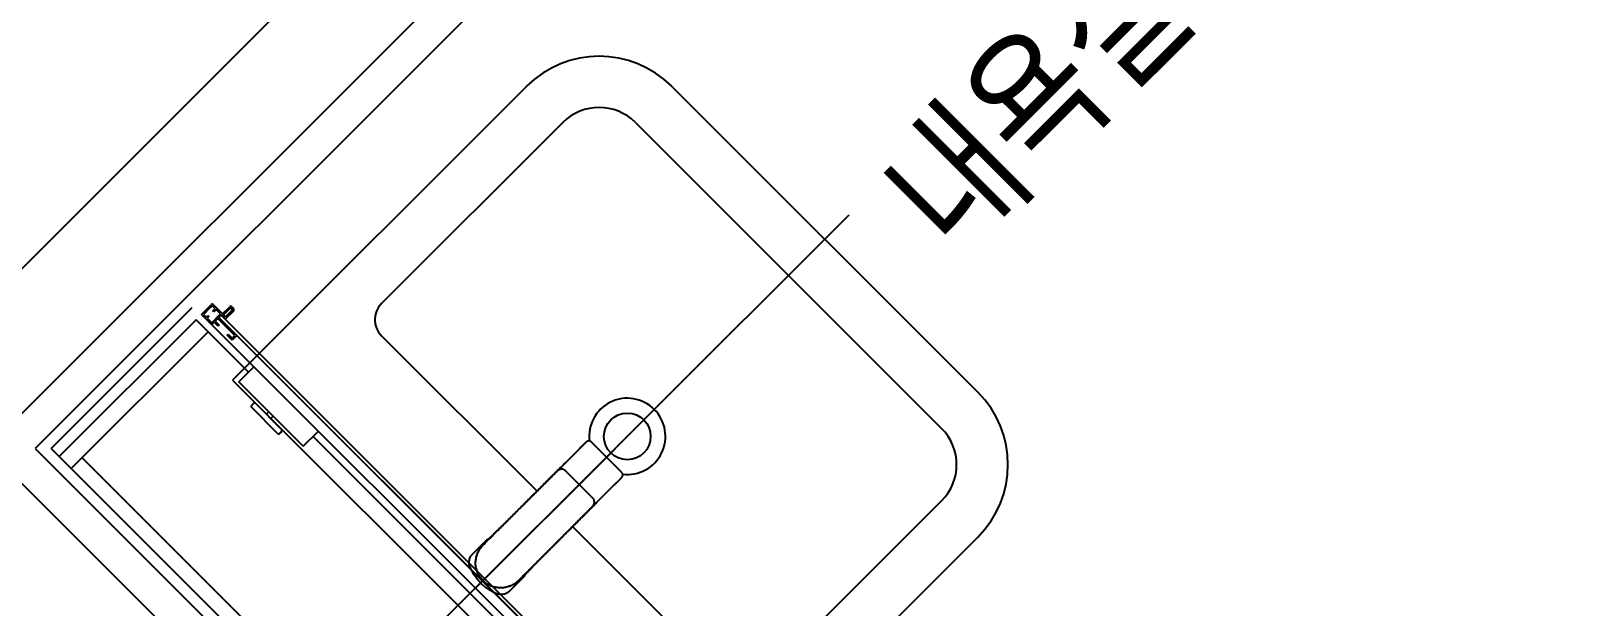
# Model space of a CAD drawing. Header units: millimetres. Extents: x 238075 to 303070, y -258150 to -205841.
# Drawn here: x 279940 to 281302, y -230607 to -230101 of the extents above; entities that cross this region are included whole.
import ezdxf
from ezdxf.enums import TextEntityAlignment as Align

# ---------------------------------------------------------------- set-up
doc = ezdxf.new("R2010")
doc.units = ezdxf.units.MM
doc.header["$LTSCALE"] = 200
doc.layers.add('L4', color=4, linetype='Continuous')
doc.layers.add('아파트', color=253, linetype='Continuous')
doc.styles.add('맑은고딕', font='malgun.ttf', dxfattribs={"width": 0.8})

msp = doc.modelspace()

# ---------------------------------------------------------------- linework, layer by layer
at = {"layer": 'L4'}
for p, q in [((279335, -229902.5, 54985.4), (281010.8, -231578.3, 54985.4)), ((280162.3, -230079.2), (279837.1, -230404.5)), ((280289.6, -230079.2), (279900.7, -230468.1)), ((280332, -230079.2), (279943.1, -230468.1)), ((280374.5, -230149.9), (280116.4, -230408)), ((280501.7, -230149.9), (280770.4, -230418.6)), ((280406.3, -230181.8), (280247.2, -230340.9)), ((280469.9, -230181.8), (280738.6, -230450.5)), ((280657.3, -230263.1), (280293.1, -230627.2)), ((279957.3, -230468.1), (280081.1, -230344.3)), ((280089.2, -230350.4, 0), (280095.7, -230343.9, 0)), ((280098.1, -230359.4, 0), (280089.2, -230350.4, 0)), ((280096.5, -230344.7, 0), (280090.9, -230350.4, 0)), ((280090.9, -230350.4, 0), (280093.3, -230352.8, 0)), ((280095.7, -230343.9, 0), (280097.6, -230342, 0)), ((280097.9, -230343.3, 0), (280096.5, -230344.7, 0)), ((280098.1, -230357.7, 0), (280105.9, -230349.9, 0)), ((280099, -230347.2, 0), (280101.1, -230345.1, 0)), ((280099.8, -230348, 0), (280099, -230347.2, 0)), ((280101.1, -230345.1, 0), (280099.3, -230343.3, 0)), ((280099.7, -230342, 0), (280107.6, -230349.9, 0)), ((280102, -230345.9, 0), (280099.8, -230348, 0)), ((280105.9, -230349.9, 0), (280102, -230345.9, 0)), ((280107.6, -230349.9, 0), (280113.6, -230343.9, 0)), ((280108.5, -230350.7), (280114, -230345.2)), ((280110.3, -230352.5), (280108.5, -230350.7)), ((280115.9, -230347), (280110.3, -230352.5)), ((280117.2, -230347.4, 0), (280110.3, -230354.3, 0)), ((280115.4, -230345.2), (280115.9, -230345.6)), ((280115.8, -230343.9, 0), (280117.2, -230345.3, 0)), ((280084.5, -230355), (279964.3, -230475.2)), ((280095.1, -230365.6), (280084.5, -230355)), ((280093.3, -230352.8, 0), (280094.8, -230351.4, 0)), ((280095.6, -230352.3, 0), (280094.2, -230353.7, 0)), ((280094.2, -230353.7, 0), (280098.1, -230357.7, 0)), ((280094.8, -230351.4, 0), (280095.6, -230352.3, 0)), ((280100.3, -230357.2, 0), (280098.1, -230359.4, 0)), ((280098.1, -230359.4, 0), (280586.6, -230847.8, 0)), ((280103.8, -230360.8, 0), (280100.3, -230357.2, 0)), ((280103.6, -230353.9, 0), (280101.1, -230356.4, 0)), ((280101.1, -230356.4, 0), (280104.7, -230359.9, 0)), ((280118.5, -230368.8, 0), (280103.6, -230353.9, 0)), ((280104.7, -230359.9, 0), (280103.8, -230360.8, 0)), ((280106.8, -230350.7, 0), (280104.4, -230353.1, 0)), ((280104.4, -230353.1, 0), (280106.3, -230351.1, 0)), ((280104.4, -230353.1, 0), (280592.9, -230841.5, 0)), ((280104.4, -230353.1, 0), (280120.1, -230368.9, 0)), ((280592.8, -230841.6, 0), (280104.4, -230353.1, 0)), ((280106.3, -230351.1, 0), (280594.8, -230839.6, 0)), ((280110.3, -230354.3, 0), (280106.8, -230350.7, 0)), ((279974.9, -230485.8), (280095.1, -230365.6)), ((280095.1, -230365.6), (279974.9, -230485.8)), ((280130.5, -230401), (280095.1, -230365.6)), ((280111.7, -230368.6, 0), (280112.5, -230367.8, 0)), ((280116, -230373, 0), (280111.7, -230368.6, 0)), ((280112.5, -230367.8, 0), (280116, -230371.3, 0)), ((280116, -230371.3, 0), (280118.5, -230368.8, 0)), ((280120.1, -230368.9, 0), (280116, -230373, 0)), ((280247.2, -230369.2), (280383.6, -230505.6)), ((280121.9, -230409.6, 0), (280135.1, -230396.3, 0)), ((280116.4, -230408), (280512.3, -230804)), ((280178.5, -230466.1, 0), (280121.9, -230409.6, 0)), ((280125.4, -230406.1, 0), (280125.4, -230406, 0)), ((280156.5, -230455.5, 0), (280132.6, -230431.6, 0)), ((280160, -230452, 0), (280136.1, -230428.1, 0)), ((280148.3, -230435.9, 0), (280146.1, -230438.1, 0)), ((280152.1, -230439.8, 0), (280149.9, -230441.9, 0)), ((280178.5, -230466.1, 0), (280191.7, -230452.9, 0)), ((280187.1, -230457.5), (280479.5, -230749.9)), ((279943.1, -230468.1), (280947.2, -231472.2)), ((279957.3, -230468.1), (280947.2, -231458.1)), ((280451.8, -230468.6), (280329, -230591.3)), ((280401.9, -230487.4), (280426.8, -230462.5)), ((280458, -230489.3), (280431.1, -230462.4)), ((279964.3, -230475.2), (279974.9, -230485.8)), ((279974.9, -230485.8), (280929.5, -231440.4)), ((279984.4, -230476.3), (280939, -231430.9)), ((280379.3, -230510), (280401.9, -230487.4)), ((280432.6, -230511.8), (280408.6, -230487.7)), ((280445.5, -230506), (280456.8, -230494.7)), ((280456.5, -230495), (280450.8, -230500.7)), ((280457.9, -230493.6), (280456.5, -230495)), ((280373.6, -230515.6), (280379.3, -230510)), ((280450.8, -230500.7), (280428.2, -230523.3)), ((280436.2, -230515.4), (280445.5, -230506)), ((280738.6, -230514.1), (280579.5, -230673.2)), ((280372.2, -230517), (280373.6, -230515.6)), ((280372.2, -230517), (280372.2, -230517)), ((280372.2, -230517), (280372.2, -230517)), ((280428.2, -230523.3), (280403.3, -230548.2)), ((280414.8, -230536.8), (280551.2, -230673.2)), ((280326.9, -230561), (280338.9, -230548.9)), ((280340.8, -230547.7), (280340.7, -230547.9)), ((280403.3, -230548.2), (280403.3, -230548.2)), ((280403.3, -230548.2), (280403.4, -230548.2)), ((280770.4, -230545.9), (280512.3, -230804)), ((280359.4, -230593.5), (280371.4, -230581.5)), ((280372.6, -230579.5), (280372.7, -230579.2))]:
    msp.add_line(p, q, dxfattribs=at)
msp.add_circle((280462.8, -230457.5), 20.5, dxfattribs=at)
for centre, radius, start, end in [((280438.1, -230213.6), 90, 45, 135), ((280438.1, -230213.6), 45, 45, 135), ((280098.6, -230343, 0), 1.5, 45, 135), ((280098.6, -230344, 0), 1, 45, 135), ((280114.7, -230344.9, 0), 1.5, 45, 135), ((280114.7, -230345.9), 1, 45, 135), ((280115.2, -230346.3), 1, 315, 45), ((280116.1, -230346.3, 0), 1.5, 315, 45), ((280261.3, -230355), 20, 135, 225), ((280706.8, -230482.3), 90, 315, 45), ((280137.6, -230433.1, 0), 5.3, 107.4784, 162.5216), ((280462.8, -230457.5), 33.5, 263.0396, 186.9609), ((280154.9, -230450.4, 0), 5.3, 287.4784, 342.5216), ((280706.8, -230482.3), 45, 315, 45)]:
    msp.add_arc(centre, radius, start, end, dxfattribs=at)
for points, knots in [([(280425.6, -230463.6), (280422.5, -230466.7), (280419.4, -230469.9), (280416.3, -230473), (280412.5, -230476.7), (280408.8, -230480.5), (280405, -230484.2)], [0, 0, 0, 0, 0.0132561, 0.0132561, 0.0132561, 0.0291499, 0.0291499, 0.0291499, 0.0291499]), ([(280426.8, -230462.5), (280426.6, -230462.6), (280426.5, -230462.8), (280426.3, -230462.9), (280426.1, -230463.1), (280425.9, -230463.3), (280425.7, -230463.5), (280425.7, -230463.6), (280425.7, -230463.6), (280425.6, -230463.6)], [0.001051073, 0.001051073, 0.001051073, 0.001051073, 0.003154107, 0.003154107, 0.003154107, 0.005856485, 0.005856485, 0.005856485, 0.006293168, 0.006293168, 0.006293168, 0.006293168]), ([(280431.1, -230462.4), (280431, -230462.3), (280430.7, -230462.1), (280430.2, -230461.8), (280429.6, -230461.6), (280429, -230461.5), (280428.3, -230461.6), (280427.7, -230461.8), (280427.2, -230462.1), (280426.9, -230462.4), (280426.8, -230462.5)], [0, 0, 0, 0, 0.09334, 0.22511, 0.35691, 0.490062, 0.623344, 0.75881, 0.89618, 1, 1, 1, 1]), ([(280405, -230484.2), (280402.3, -230486.9), (280399.5, -230489.7), (280394.1, -230495.1), (280391.3, -230497.9), (280385.9, -230503.4), (280383.1, -230506.1), (280379, -230510.2), (280377.7, -230511.6), (280375.6, -230513.6), (280374.9, -230514.3), (280373.5, -230515.7), (280372.9, -230516.3), (280372.2, -230517)], [0, 0, 0, 0, 0.25, 0.25, 0.5, 0.5, 0.75, 0.75, 0.875, 0.875, 0.9375, 0.9375, 1, 1, 1, 1]), ([(280408.5, -230487.7), (280408.4, -230487.6), (280408.1, -230487.3), (280407.5, -230486.9), (280406.8, -230486.6), (280406.1, -230486.4), (280405.3, -230486.4), (280404.5, -230486.4), (280403.7, -230486.6), (280402.9, -230486.9), (280402.1, -230487.3), (280401.4, -230487.8), (280401.1, -230488.1), (280400.9, -230488.3)], [0, 0, 0, 0, 0.06093, 0.147791, 0.234842, 0.323728, 0.414668, 0.509266, 0.607898, 0.711157, 0.818935, 0.930743, 1, 1, 1, 1]), ([(280336.1, -230553.1), (280338.9, -230550.3), (280344.4, -230544.8), (280352.5, -230536.7), (280360.7, -230528.5), (280368.8, -230520.4), (280376.9, -230512.3), (280385, -230504.2), (280393, -230496.2), (280398.3, -230490.9), (280400.9, -230488.3)], [0, 0, 0, 0, 0.123369, 0.246745, 0.370929, 0.495117, 0.621146, 0.747179, 0.873585, 1, 1, 1, 1]), ([(280456.8, -230494.7), (280457, -230494.5), (280457.2, -230494.3), (280457.4, -230494), (280457.5, -230494), (280457.5, -230494), (280457.6, -230493.9), (280457.7, -230493.8), (280457.8, -230493.7), (280457.9, -230493.6)], [0.000015096, 0.000015096, 0.000015096, 0.000015096, 0.003154107, 0.003154107, 0.003154107, 0.003766434, 0.003766434, 0.003766434, 0.00525714, 0.00525714, 0.00525714, 0.00525714]), ([(280457.9, -230493.5), (280458, -230493.4), (280458.3, -230493.1), (280458.6, -230492.6), (280458.8, -230492), (280458.9, -230491.3), (280458.8, -230490.6), (280458.5, -230490), (280458.3, -230489.6), (280458, -230489.4), (280458, -230489.3)], [0, 0, 0, 0, 0.099091, 0.240451, 0.381393, 0.523117, 0.662179, 0.800272, 0.937036, 1, 1, 1, 1]), ([(280432.1, -230519.3), (280432.1, -230519.3), (280432.4, -230519.1), (280432.8, -230518.5), (280433.3, -230517.7), (280433.6, -230516.8), (280433.9, -230516), (280433.9, -230515.2), (280433.9, -230514.4), (280433.7, -230513.7), (280433.5, -230512.9), (280433.1, -230512.3), (280432.8, -230511.9), (280432.6, -230511.8)], [0, 0, 0, 0, 0.011928, 0.129483, 0.247012, 0.3625, 0.462929, 0.559294, 0.651424, 0.740683, 0.826597, 0.918847, 1, 1, 1, 1]), ([(280432, -230519.4), (280429.4, -230522), (280424.3, -230527.2), (280416.4, -230535), (280408.4, -230543), (280400.4, -230551), (280392.3, -230559.2), (280384, -230567.4), (280375.7, -230575.8), (280370.1, -230581.4), (280367.2, -230584.2)], [0, 0, 0, 0, 0.123931, 0.247853, 0.37206, 0.496262, 0.621814, 0.747361, 0.873684, 1, 1, 1, 1]), ([(280403.4, -230548.2), (280404, -230547.5), (280404.7, -230546.8), (280406.1, -230545.5), (280406.8, -230544.8), (280408.8, -230542.7), (280410.2, -230541.4), (280414.3, -230537.3), (280417, -230534.5), (280422.5, -230529), (280425.2, -230526.3), (280430.7, -230520.8), (280433.4, -230518.1), (280436.2, -230515.4)], [0, 0, 0, 0, 0.0625, 0.0625, 0.125, 0.125, 0.25, 0.25, 0.5, 0.5, 0.75, 0.75, 1, 1, 1, 1]), ([(280356, -230533.1), (280355.8, -230533.3), (280354.8, -230534.3), (280353, -230536.1), (280350.7, -230538.3), (280348.6, -230540.4), (280346.7, -230542.2), (280345, -230543.9), (280343.7, -230545.2), (280343, -230545.9), (280342.7, -230546.2)], [0, 0, 0, 0, 0.031504, 0.175928, 0.320899, 0.464629, 0.608143, 0.752645, 0.897102, 1, 1, 1, 1]), ([(280367.2, -230584.2), (280366.3, -230585), (280365, -230586.2), (280362.9, -230587.6), (280360.7, -230588.7), (280358.4, -230589.6), (280356, -230590.2), (280353.6, -230590.6), (280351.1, -230590.7), (280348.6, -230590.4), (280346.2, -230590), (280343.8, -230589.2), (280341.6, -230588.2), (280339.4, -230587), (280337.5, -230585.5), (280335.7, -230583.8), (280334.1, -230581.9), (280332.7, -230579.8), (280331.6, -230577.6), (280330.7, -230575.3), (280330, -230572.9), (280329.7, -230570.4), (280329.6, -230568), (280329.9, -230565.5), (280330.4, -230563.1), (280331.1, -230560.7), (280332.1, -230558.5), (280333.4, -230556.4), (280334.6, -230554.7), (280335.6, -230553.7), (280336.1, -230553.1)], [0, 0, 0, 0, 0.052873, 0.080098, 0.107323, 0.160209, 0.187447, 0.214686, 0.267424, 0.294581, 0.321738, 0.374503, 0.401673, 0.428843, 0.481677, 0.508884, 0.536091, 0.588942, 0.616158, 0.643375, 0.696219, 0.723433, 0.750648, 0.803437, 0.830624, 0.857811, 0.910528, 0.937672, 0.964816, 1, 1, 1, 1]), ([(280336, -230553.2), (280336, -230553.2), (280336.1, -230553.1), (280336.2, -230552.9), (280336.3, -230552.9)], [0, 0, 0, 0, 0.20735, 1, 1, 1, 1]), ([(280342.7, -230546.2), (280342.6, -230546.3), (280342, -230546.8), (280341.3, -230547.5), (280340.5, -230548.2), (280340, -230548.7), (280339.8, -230548.9), (280339.8, -230548.8), (280339.7, -230548.8), (280339.6, -230548.8), (280339.5, -230548.8), (280339.5, -230548.8), (280339.3, -230548.9), (280339.1, -230548.9), (280338.9, -230548.9)], [0, 0, 0, 0, 0.014571, 0.06619, 0.118239, 0.170198, 0.236781, 0.303172, 0.369545, 0.435912, 0.502277, 0.568639, 0.634999, 1, 1, 1, 1]), ([(280338.9, -230548.9), (280339, -230548.9), (280339.1, -230548.8), (280339.2, -230548.6), (280339.4, -230548.5), (280339.6, -230548.4), (280339.8, -230548.2), (280340.1, -230548), (280340.5, -230547.9), (280340.7, -230547.8), (280340.8, -230547.7)], [0, 0, 0, 0, 0.100281, 0.200263, 0.300157, 0.400177, 0.500534, 0.667134, 0.833296, 1, 1, 1, 1]), ([(280340.7, -230547.9), (280340.7, -230547.9), (280340.6, -230547.9), (280340.5, -230548), (280340.4, -230548.1), (280340.4, -230548.2), (280340.4, -230548.2), (280340.4, -230548.3), (280340.4, -230548.3)], [0, 0, 0, 0, 0.03505, 0.518837, 0.645508, 0.772162, 0.898799, 1, 1, 1, 1]), ([(280371, -230581.3), (280371, -230581.3), (280371, -230581.3), (280370.9, -230581.3), (280370.9, -230581.3), (280370.8, -230581.3), (280370.8, -230581.3), (280370.8, -230581.3), (280370.8, -230581.3), (280370.8, -230581.3), (280370.8, -230581.3), (280370.9, -230581.2), (280370.9, -230581.2), (280371, -230581.1), (280371.1, -230580.9), (280371.4, -230580.6), (280371.7, -230580.2), (280372.3, -230579.7), (280373.1, -230578.8), (280374.4, -230577.5), (280375.9, -230576), (280377.6, -230574.3), (280379.5, -230572.3), (280381.6, -230570.2), (280383.9, -230567.8), (280386.3, -230565.3), (280389, -230562.7), (280391.7, -230559.9), (280394.5, -230557), (280397.5, -230554.1), (280399.9, -230551.6), (280401.6, -230549.9), (280402.6, -230549), (280403.1, -230548.5), (280403.4, -230548.2)], [0, 0, 0, 0, 0.040109, 0.092195, 0.134539, 0.146364, 0.158189, 0.164847, 0.172873, 0.182268, 0.19503, 0.206247, 0.218388, 0.230438, 0.254038, 0.278555, 0.302611, 0.326873, 0.374827, 0.423378, 0.471573, 0.519782, 0.568449, 0.616278, 0.664653, 0.712725, 0.760548, 0.808689, 0.856006, 0.904537, 0.952271, 0.976142, 0.986914, 1, 1, 1, 1]), ([(280359.4, -230593.5), (280358.7, -230594.2), (280357.2, -230595.3), (280354.5, -230596.3), (280351.6, -230596.5), (280349.7, -230596.1), (280347.5, -230595.3), (280344.7, -230594.1), (280340.9, -230591.9), (280337.3, -230589.3), (280335.1, -230587.3), (280333, -230585.3), (280331.1, -230583.1), (280328.5, -230579.5), (280326.3, -230575.6), (280325.1, -230572.9), (280324.3, -230570.6), (280323.9, -230568.8), (280324.1, -230565.9), (280325.1, -230563.2), (280326.2, -230561.6), (280326.9, -230561)], [0, 0, 0, 0, 0.048341, 0.096682, 0.145024, 0.193365, 0.193365, 0.270024, 0.346682, 0.423341, 0.5, 0.5, 0.576659, 0.653318, 0.729976, 0.806635, 0.806635, 0.854976, 0.903318, 0.951659, 1, 1, 1, 1]), ([(280330.2, -230564), (280330.3, -230563.5), (280330.5, -230562.8), (280330.8, -230562.1), (280330.9, -230561.9)], [0, 0, 0, 0, 0.69195, 1, 1, 1, 1]), ([(280371.4, -230581.5), (280371.4, -230581.5), (280371.4, -230581.4), (280371.4, -230581.4), (280371.4, -230581.4), (280371.4, -230581.4), (280371.4, -230581.3), (280371.4, -230581.3), (280371.3, -230581.3), (280371.2, -230581.3), (280371.1, -230581.3), (280371.1, -230581.3), (280371, -230581.3)], [0, 0, 0, 0, 0.051849, 0.106878, 0.165086, 0.226475, 0.291045, 0.358795, 0.508349, 0.717554, 0.868851, 1, 1, 1, 1]), ([(280372.6, -230579.5), (280372.6, -230579.6), (280372.6, -230579.8), (280372.5, -230580), (280372.4, -230580.2), (280372.3, -230580.4), (280372.1, -230580.6), (280372, -230580.8), (280371.9, -230581), (280371.7, -230581.1), (280371.6, -230581.3), (280371.5, -230581.4), (280371.4, -230581.5)], [0, 0, 0, 0, 0.101285, 0.201719, 0.301509, 0.400867, 0.500008, 0.599148, 0.698504, 0.798291, 0.89872, 1, 1, 1, 1]), ([(280371.7, -230580.3), (280371.7, -230580.3), (280371.7, -230580.2), (280372, -230580), (280372.4, -230579.5), (280372.9, -230579), (280373.3, -230578.6), (280373.5, -230578.5)], [0, 0, 0, 0, 0.166917, 0.3923, 0.648514, 0.861362, 1, 1, 1, 1]), ([(280372.7, -230579.3), (280372.7, -230579.3), (280372.7, -230579.3), (280372.6, -230579.4), (280372.6, -230579.4)], [0, 0, 0, 0, 0.066786, 1, 1, 1, 1]), ([(280361, -230588.5), (280360.7, -230588.7), (280359.7, -230589.2), (280358.2, -230589.7), (280356.9, -230590), (280356.4, -230590.1)], [0, 0, 0, 0, 0.1707368, 0.6861143, 1, 1, 1, 1])]:
    msp.add_open_spline(points, degree=3, knots=knots, dxfattribs=at)
at = {"layer": '아파트'}
msp.add_circle((263075.4, -230841.1, 54985.4), 25000, dxfattribs=at)

# ---------------------------------------------------------------- texts
at = {"layer": 'L4', "style": '맑은고딕', "width": 0.8}
msp.add_text('내욕실', height=100, rotation=45, dxfattribs=at).set_placement((280820.8, -230160.7), align=Align.MIDDLE_CENTER)

doc.saveas('drawing.dxf')
